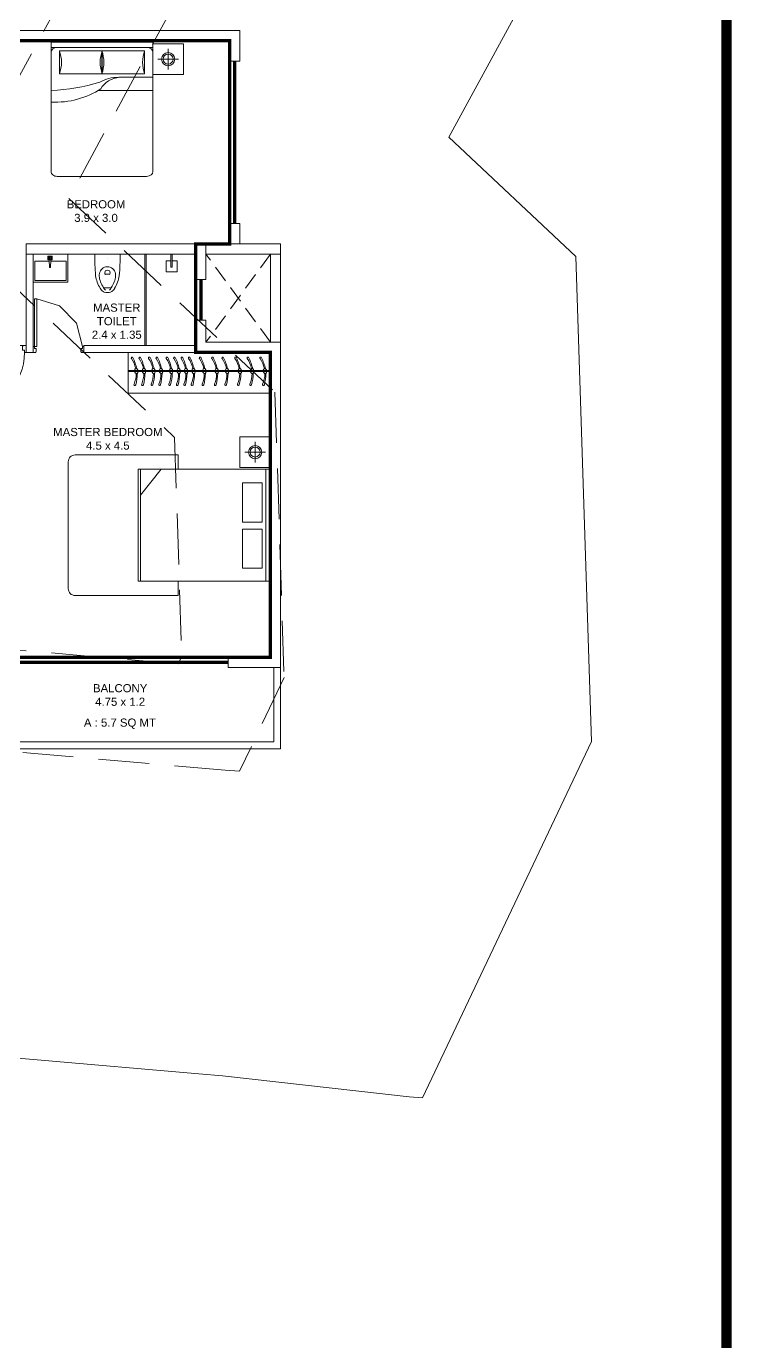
# Model space of a CAD drawing. Header units: inches. Extents: x 27644242 to 29761523, y -859349 to 216979.
# Drawn here: x 29116462 to 29126866, y -813144 to -793730 of the extents above; entities that cross this region are included whole.
import ezdxf

# ---------------------------------------------------------------- set-up
doc = ezdxf.new("R2010")
doc.units = ezdxf.units.IN
doc.header["$MEASUREMENT"] = 0
doc.set_wipeout_variables(frame=1)
for name, pattern in [('01-Xref Col Podium Lvl-1$0$HIDDEN', [0.375, 0.25, -0.125]), ('DASHED2', [0.375, 0.25, -0.125]), ('HIDDEN', [0.375, 0.25, -0.125])]:
    doc.linetypes.add(name, pattern=pattern)
doc.layers.get('Defpoints').update_dxf_attribs({"color": 8})
for name, color, linetype, lineweight in [('AHC-A-DUCT', 14, 'HIDDEN', 5), ('DOOR', 4, 'Continuous', 0), ('DOORS', 1, 'Continuous', 9), ('ELEVATION', 40, 'Continuous', 13), ('FURN', 250, 'Continuous', 0), ('RVA Site Boundary', 17, 'Continuous', 15), ('WALL', 7, 'Continuous', 20), ('WINDOW', 162, 'Continuous', 13)]:
    doc.layers.add(name, color=color, linetype=linetype, lineweight=lineweight)
doc.layers.add('text', color=7, linetype='Continuous')
doc.styles.add('AMITS', font='arial.ttf')

# ---------------------------------------------------------------- blocks, each defined once
blk = doc.blocks.new('A$C700F438C')
at = {"layer": 'FURN', "color": 8, "extrusion": (-6.65399e-08, 5.27913e-08, 1)}
for p, q in [((0, 0.091, 0), (0, 1.409, 0)), ((0.073, 1.5, 0), (1.83, 1.5, 0)), ((1.855, 1.378, 0), (1.512, 1.378, 0)), ((1.512, 1.378, 0), (1.512, 0.747, 0)), ((1.98, 1.5, 0), (1.53, 1.5, 0)), ((1.98, 1.5, 0), (1.53, 1.5, 0)), ((1.98, 1.5, 0), (1.53, 1.5, 0)), ((1.855, 0.747, 0), (1.855, 1.378, 0)), ((1.904, 1.5, 0), (1.904, 0, 0)), ((1.267, 0.799, 0), (1.267, 0, 0)), ((1.512, 0.122, 0), (1.512, 0.754, 0)), ((1.512, 0.754, 0), (1.855, 0.754, 0)), ((1.512, 0.747, 0), (1.855, 0.747, 0)), ((1.855, 0.754, 0), (1.855, 0.122, 0)), ((1.463, 0.503, 0), (1.463, 0, 0)), ((1.83, 0, 0), (0.074, 0, 0)), ((1.855, 0.122, 0), (1.512, 0.122, 0)), ((1.904, 0, 0), (1.98, 0, 0))]:
    blk.add_line(p, q, dxfattribs=at)
at = {"layer": 'FURN', "linetype": 'Continuous', "lineweight": 0, "extrusion": (-6.65399e-08, 5.27913e-08, 1)}
blk.add_line((1.83, 0, 0), (1.917, 0, 0), dxfattribs=at)
at = {"layer": 'FURN', "color": 8, "extrusion": (6.65399e-08, -5.27913e-08, -1)}
for centre, major_axis, ratio, start_param, end_param in [((0.073, 1.409, 0), (0, -0.0914, 0), 0.803207, 1.570796, 3.141593), ((1.959, 1.454, 0), (0, -1.077, 0), 0.803207, 0.880587, 1.613256), ((3.067, 1.603, 0), (0, -2.243, 0), 0.803207, 1.197175, 1.525138), ((1.683, 2.11, 0), (0, -0.762, 0), 0.803207, -0.283794, 0.283794), ((1.83, 1.409, 0), (0, -0.0914, 0), 0.803207, 3.141593, 4.712389), ((-0.032, 0.19, 0), (-1.467, -0.494, 0), 0.581007, 3.019706, 3.343381), ((1.684, 0.015, 0), (0, -0.762, 0), 0.803207, 2.857799, 3.425387), ((0.669, 0.085, 0), (-0.705, -0.615, 0), 0.604617, 2.952061, 3.536756), ((0.074, 0.091, 0), (0, -0.0914, 0), 0.803207, 0, 1.570796), ((1.83, 0.092, 0), (0, -0.0914, 0), 0.803207, -1.570796, 0)]:
    blk.add_ellipse(centre, major_axis=major_axis, ratio=ratio, start_param=start_param, end_param=end_param, dxfattribs=at)
at = {"layer": 'FURN', "color": 8, "extrusion": (-6.65399e-08, 5.27913e-08, 1)}
for centre, start_param, end_param in [((1.683, 1.485, 0), -0.283794, 0.283794), ((1.684, -0.61, 0), 2.857799, 3.425387)]:
    blk.add_ellipse(centre, major_axis=(0, -0.762, 0), ratio=0.803207, start_param=start_param, end_param=end_param, dxfattribs=at)
blk = doc.blocks.new('BEDROOM')
at = {"layer": 'FURN', "linetype": 'Continuous', "extrusion": (-5.00305e-08, -8.66553e-08, 1)}
for p, q in [((1066, 501, 0), (1066, 193, 0)), ((912, 347, 0), (1220, 347, 0))]:
    blk.add_line(p, q, dxfattribs=at)
at = {"layer": 'FURN', "ltscale": 500}
blk.add_line((1315, 122, 0), (1315, -1378, 0), dxfattribs=at)
at = {"layer": 'FURN', "ltscale": 0.05, "extrusion": (-5.00305e-08, -8.66553e-08, 1), "elevation": 0}
blk.add_lwpolyline([(1291, 122), (841, 122), (841, 572), (1291, 572)], close=True, dxfattribs=at)
at = {"layer": 'FURN', "linetype": 'Continuous', "extrusion": (-5.00305e-08, -8.66553e-08, 1)}
for radius in [97, 72.8]:
    blk.add_circle((1066, 347, 0), radius, dxfattribs=at)
at = {"layer": 'FURN', "extrusion": (-3.01072e-07, 1.30707e-07, 1), "xscale": -1000.000000000015, "yscale": 1000.000000000015, "zscale": 1000.000000000007, "rotation": 180.0236273616612}
blk.add_blockref('A$C700F438C', (-665, 121, 0), dxfattribs=at)
blk = doc.blocks.new('A$C3D5F2F58')
at = {"color": 0, "linetype": 'ByBlock'}
blk.add_wipeout([(188, 0), (-188, 0), (-185, -125), (-183, -194), (-179, -263), (-176, -302), (-170, -349), (-151, -415), (-144, -433), (-131, -459), (-112, -495), (-106, -504), (-86, -530), (-72, -545), (-64, -553), (-56, -558), (-41, -562), (-23, -564), (3, -565), (30, -563), (47, -561), (56, -558), (74, -543), (101, -511), (135, -451), (158, -392), (171, -340), (179, -260), (185, -136), (187, -46)], dxfattribs=at)
for p, q in [((-188, 0), (188, 0)), ((0, -63), (0, -63)), ((-38, -282), (-36, -255)), ((-24, -298), (24, -298)), ((36, -255), (38, -282)), ((-43, -497), (43, -497))]:
    blk.add_line(p, q, dxfattribs=at)
at = {"color": 0, "linetype": 'ByBlock', "extrusion": (0, 0, -1)}
for centre, major_axis, ratio, start_param, end_param in [((3903, 5), (4088, 164), 0.940247, 3.100232, 3.182953), ((-3903, 5), (-4088, 164), 0.940247, 3.100232, 3.182953), ((0, -305), (84.4, 84.4), 1, 4.07333, 6.922251), ((276, -258), (321, 321), 1, 3.353441, 3.79389), ((87, -319), (147, 147), 1, 3.705861, 4.079165), ((326, -246), (-323, 323), 1, 4.816657, 5.23508), ((-24, -284), (10, 10), 1, 2.356198, 4.018929), ((-27, -256), (6.03, 6.03), 1, 4.01894, 4.852375), ((0, -292), (-38.2, 38.2), 1, 0.139988, 1.430816), ((24, -284), (-10, 10), 1, 2.264265, 3.926995), ((-326, -246), (-323, 323), 1, 2.618909, 3.037332), ((27, -256), (6.03, 6.03), 1, -0.139979, 0.693472), ((-276, -258), (-321, 321), 1, 2.489302, 2.929752), ((-87, -319), (-147, 147), 1, 2.204028, 2.577331), ((119, -350), (193, 193), 1, 3.092098, 3.328462), ((-41, -527), (24.1, 24.1), 1, 2.528301, 3.092099), ((-43, -474), (16.1, 16.1), 1, 2.356198, 3.387836), ((0, -292), (-193, 193), 1, 3.75489, 4.099099), ((43, -474), (16.1, 16.1), 1, 1.324559, 2.356198), ((41, -527), (24.1, 24.1), 1, 1.620298, 2.184095), ((-119, -350), (193, 193), 1, 1.383935, 1.620298)]:
    blk.add_ellipse(centre, major_axis=major_axis, ratio=ratio, start_param=start_param, end_param=end_param, dxfattribs=at)
blk = doc.blocks.new('A$C3E645E75')
at = {"extrusion": (0, 0, -1), "zscale": -0.9999999999999998, "rotation": 179.9999999999989}
blk.add_blockref('A$C3D5F2F58', (0, 0), dxfattribs=at)
blk = doc.blocks.new('A$C3C731254-flat-1')
at = {"layer": 'FURN'}
for p, q in [((-77430, -2820), (-77431, -2802)), ((-77430, -2802), (-77318, -2797)), ((-77430, -2820), (-77318, -2825))]:
    blk.add_line(p, q, dxfattribs=at)
for points in [[(-77233, -3061), (-77648, -3061), (-77648, -2547), (-77233, -2547)], [(-77263, -2843), (-77263, -2778), (-77318, -2778), (-77318, -2843)], [(-77275, -2831), (-77275, -2791), (-77306, -2791), (-77306, -2831)], [(-77287, -2819), (-77287, -2803), (-77293, -2803), (-77293, -2819)]]:
    blk.add_lwpolyline(points, close=True, dxfattribs=at)
blk.add_lwpolyline([(-77339, -2824), (-77339, -3036), (-77623, -3036), (-77623, -2572), (-77339, -2572), (-77339, -2798)], dxfattribs=at)
blk = doc.blocks.new('A$C3A956F37-flat-1')
at = {"layer": 'FURN'}
blk.add_line((-168, 90), (0, 90), dxfattribs=at)
for points in [[(-97, 67), (-97, 0), (-259, 0), (-259, 161), (-97, 161), (-97, 90)], [(0, 67), (-191, 67), (-191, 90), (-168, 90)]]:
    blk.add_lwpolyline(points, dxfattribs=at)
blk = doc.blocks.new('1')
at = {"layer": 'FURN'}
for p, q in [((-479, 2011, 0), (121, 2011, 0)), ((-479, 2011, 0), (-479, -89, 0)), ((-210, 2011, 0), (-210, -89, 0)), ((-198, 2011, 0), (-198, -89, 0)), ((121, 2011, 0), (121, -89, 0)), ((-479, -89, 0), (122, -89, 0))]:
    blk.add_line(p, q, dxfattribs=at)
at = {"layer": 'FURN', "extrusion": (-6.40542e-09, 9.36485e-09, 1)}
for points in [[(-166, 1884, 0.144333), (-168, 1893, 0.107177), (-175, 1903, 0.077818), (-187, 1909, 0.065016), (-201, 1913, 0.065016), (-217, 1912, 0.077818), (-229, 1908, 0.107177), (-238, 1901, 0.144333), (-242, 1892, 0.144333), (-240, 1883, 0.107177), (-232, 1874, 0.077818), (-221, 1868, 0.065016), (-206, 1864, 0.065016), (-191, 1864, 0.077818), (-179, 1868, 0.107177), (-170, 1876, 0.144333)], [(-166, 1771, 0.144333), (-168, 1780, 0.107177), (-175, 1789, 0.077818), (-186, 1795, 0.065016), (-201, 1799, 0.065016), (-217, 1799, 0.077818), (-229, 1795, 0.107177), (-238, 1787, 0.144333), (-242, 1779, 0.144333), (-240, 1770, 0.107177), (-232, 1760, 0.077818), (-221, 1754, 0.065016), (-206, 1750, 0.065016), (-191, 1751, 0.077818), (-179, 1755, 0.107177), (-169, 1762, 0.144333)], [(-166, 1630, 0.144333), (-168, 1639, 0.107177), (-175, 1648, 0.077818), (-187, 1655, 0.065016), (-201, 1658, 0.065016), (-217, 1658, 0.077818), (-229, 1654, 0.107177), (-238, 1646, 0.144333), (-242, 1638, 0.144333), (-240, 1629, 0.107177), (-232, 1619, 0.077818), (-221, 1613, 0.065016), (-206, 1610, 0.065016), (-191, 1610, 0.077818), (-179, 1614, 0.107177), (-170, 1622, 0.144333)], [(-166, 1519, 0.144333), (-168, 1528, 0.107177), (-175, 1538, 0.077818), (-186, 1544, 0.065016), (-201, 1547, 0.065016), (-217, 1547, 0.077818), (-229, 1543, 0.107177), (-238, 1536, 0.144333), (-242, 1527, 0.144333), (-240, 1518, 0.107177), (-232, 1509, 0.077818), (-221, 1502, 0.065016), (-206, 1499, 0.065016), (-191, 1499, 0.077818), (-179, 1503, 0.107177), (-169, 1511, 0.144333)], [(-166, 1369, 0.144333), (-168, 1378, 0.107177), (-175, 1388, 0.077818), (-187, 1394, 0.065016), (-201, 1398, 0.065016), (-217, 1397, 0.077818), (-229, 1393, 0.107177), (-238, 1386, 0.144333), (-242, 1377, 0.144333), (-240, 1368, 0.107177), (-232, 1359, 0.077818), (-221, 1353, 0.065016), (-206, 1349, 0.065016), (-191, 1349, 0.077818), (-179, 1353, 0.107177), (-170, 1361, 0.144333)], [(-166, 1259, 0.144333), (-168, 1268, 0.107177), (-175, 1277, 0.077818), (-186, 1283, 0.065016), (-201, 1287, 0.065016), (-217, 1287, 0.077818), (-229, 1283, 0.107177), (-238, 1275, 0.144333), (-242, 1267, 0.144333), (-240, 1258, 0.107177), (-232, 1248, 0.077818), (-221, 1242, 0.065016), (-206, 1238, 0.065016), (-191, 1239, 0.077818), (-179, 1243, 0.107177), (-169, 1250, 0.144333)], [(-166, 1150, 0.144333), (-168, 1159, 0.107177), (-175, 1168, 0.077818), (-186, 1175, 0.065016), (-201, 1178, 0.065016), (-217, 1178, 0.077818), (-229, 1174, 0.107177), (-238, 1166, 0.144333), (-242, 1158, 0.144333), (-240, 1149, 0.107177), (-232, 1140, 0.077818), (-221, 1133, 0.065016), (-206, 1130, 0.065016), (-191, 1130, 0.077818), (-179, 1134, 0.107177), (-169, 1142, 0.144333)], [(-166, 1039, 0.144333), (-168, 1048, 0.107177), (-175, 1058, 0.077818), (-186, 1064, 0.065016), (-201, 1068, 0.065016), (-217, 1067, 0.077818), (-229, 1063, 0.107177), (-238, 1056, 0.144333), (-242, 1047, 0.144333), (-240, 1038, 0.107177), (-232, 1029, 0.077818), (-221, 1023, 0.065016), (-206, 1019, 0.065016), (-191, 1020, 0.077818), (-179, 1023, 0.107177), (-169, 1031, 0.144333)], [(-166, 880, 0.144333), (-168, 889, 0.107177), (-175, 898, 0.077818), (-186, 905, 0.065016), (-201, 908, 0.065016), (-216, 908, 0.077818), (-229, 904, 0.107177), (-238, 896, 0.144333), (-242, 888, 0.144333), (-240, 879, 0.107177), (-232, 870, 0.077818), (-221, 863, 0.065016), (-206, 860, 0.065016), (-191, 860, 0.077818), (-179, 864, 0.107177), (-169, 872, 0.144333)], [(-166, 698, 0.144333), (-167, 707, 0.107177), (-175, 716, 0.077818), (-186, 722, 0.065016), (-201, 726, 0.065016), (-216, 726, 0.077818), (-229, 722, 0.107177), (-238, 714, 0.144333), (-241, 706, 0.144333), (-240, 697, 0.107177), (-232, 687, 0.077818), (-221, 681, 0.065016), (-206, 677, 0.065016), (-191, 678, 0.077818), (-179, 682, 0.107177), (-169, 689, 0.144333)], [(-166, 546, 0.144333), (-167, 555, 0.107177), (-175, 564, 0.077818), (-186, 570, 0.065016), (-201, 574, 0.065016), (-216, 573, 0.077818), (-229, 569, 0.107177), (-238, 562, 0.144333), (-241, 553, 0.144333), (-240, 544, 0.107177), (-232, 535, 0.077818), (-221, 529, 0.065016), (-206, 525, 0.065016), (-191, 526, 0.077818), (-179, 530, 0.107177), (-169, 537, 0.144333)], [(-166, 357, 0.144333), (-167, 366, 0.107177), (-175, 376, 0.077818), (-186, 382, 0.065016), (-201, 385, 0.065016), (-216, 385, 0.077818), (-228, 381, 0.107177), (-238, 374, 0.144333), (-241, 365, 0.144333), (-240, 356, 0.107177), (-232, 347, 0.077818), (-221, 340, 0.065016), (-206, 337, 0.065016), (-191, 337, 0.077818), (-178, 341, 0.107177), (-169, 349, 0.144333)], [(-166, 175, 0.144333), (-167, 184, 0.107177), (-175, 193, 0.077818), (-186, 200, 0.065016), (-201, 203, 0.065016), (-216, 203, 0.077818), (-228, 199, 0.107177), (-238, 191, 0.144333), (-241, 183, 0.144333), (-240, 174, 0.107177), (-232, 165, 0.077818), (-221, 158, 0.065016), (-206, 155, 0.065016), (-191, 155, 0.077818), (-178, 159, 0.107177), (-169, 167, 0.144333)], [(-165, -13, 0.144333), (-167, -4, 0.107177), (-175, 5, 0.077818), (-186, 12, 0.065016), (-201, 15, 0.065016), (-216, 15, 0.077818), (-228, 11, 0.107177), (-238, 3, 0.144333), (-241, -5, 0.144333), (-239, -14, 0.107177), (-232, -23, 0.077818), (-221, -30, 0.065016), (-206, -33, 0.065016), (-191, -33, 0.077818), (-178, -29, 0.107177), (-169, -21, 0.144333)]]:
    blk.add_lwpolyline(points, format="xyb", close=True, dxfattribs=at)
for points in [[(-171, 1874, 0.057952), (-1, 1897, 1.08017), (-9, 1922, -0.102886), (-167, 1890, -0.821198)], [(-171, 1761, 0.057952), (-1, 1784, 1.08017), (-9, 1809, -0.102886), (-167, 1777, -0.821198)], [(-171, 1620, 0.057952), (-1, 1643, 1.08017), (-9, 1668, -0.102886), (-167, 1636, -0.821198)], [(-171, 1509, 0.057952), (-1, 1532, 1.08017), (-9, 1557, -0.102886), (-167, 1525, -0.821198)], [(-171, 1359, 0.057952), (-1, 1382, 1.08017), (-9, 1407, -0.102886), (-167, 1375, -0.821198)], [(-171, 1249, 0.057952), (-1, 1272, 1.08017), (-9, 1297, -0.102886), (-167, 1265, -0.821198)], [(-171, 1140, 0.057952), (-1, 1163, 1.08017), (-9, 1188, -0.102886), (-166, 1156, -0.821198)], [(-171, 1029, 0.057952), (0, 1052, 1.08017), (-9, 1077, -0.102886), (-166, 1045, -0.821198)], [(-171, 870, 0.057952), (0, 893, 1.08017), (-9, 918, -0.102886), (-166, 886, -0.821198)], [(-171, 688, 0.057952), (0, 711, 1.08017), (-9, 736, -0.102886), (-166, 704, -0.821198)], [(-171, 535, 0.057952), (0, 558, 1.08017), (-9, 583, -0.102886), (-166, 551, -0.821198)], [(-171, 347, 0.057952), (0, 370, 1.08017), (-9, 395, -0.102886), (-166, 363, -0.821198)], [(-171, 165, 0.057952), (0, 188, 1.08017), (-9, 213, -0.102886), (-166, 181, -0.821198)], [(-171, -23, 0.057952), (0, 0, 1.08017), (-8, 25, -0.102886), (-166, -7, -0.821198)]]:
    blk.add_lwpolyline(points, format="xyb", dxfattribs=at)
for centre, radius, start, end in [((-395, 1950, 0), 13.2, 55.0212, 243.8495), ((-162, 2285, 0), 395, 235.0214, 258.5184), ((-395, 1837, 0), 13.2, 55.0212, 243.8495), ((-73, 2608, 0), 745, 243.8497, 257.1166), ((-73, 2494, 0), 745, 243.8497, 257.1166), ((-161, 2171, 0), 395, 235.0214, 258.5184), ((-395, 1696, 0), 13.2, 55.0212, 243.8495), ((-395, 1585, 0), 13.2, 55.0212, 243.8495), ((-73, 2353, 0), 745, 243.8497, 257.1166), ((-73, 2243, 0), 745, 243.8497, 257.1166), ((-162, 2030, 0), 395, 235.0214, 258.5184), ((-161, 1919, 0), 395, 235.0214, 258.5184), ((-395, 1435), 13.2, 55.0212, 243.8495), ((-73, 2093), 745, 243.8497, 257.1166), ((-162, 1770), 395, 235.0214, 258.5184), ((-395, 1325), 13.2, 55.0212, 243.8495), ((-395, 1216), 13.2, 55.0212, 243.8495), ((-73, 1982), 745, 243.8497, 257.1166), ((-73, 1873), 745, 243.8497, 257.1166), ((-161, 1659), 395, 235.0214, 258.5184), ((-161, 1550), 395, 235.0214, 258.5184), ((-395, 1105), 13.2, 55.0212, 243.8495), ((-72, 1763), 745, 243.8497, 257.1166), ((-161, 1440), 395, 235.0214, 258.5184), ((-395, 946), 13.2, 55.0212, 243.8495), ((-395, 764), 13.2, 55.0212, 243.8495), ((-72, 1603), 745, 243.8497, 257.1166), ((-161, 1280), 395, 235.0214, 258.5184), ((-395, 612), 13.2, 55.0212, 243.8495), ((-72, 1421), 745, 243.8497, 257.1166), ((-72, 1269), 745, 243.8497, 257.1166), ((-161, 1098), 395, 235.0214, 258.5184), ((-161, 946), 395, 235.0214, 258.5184), ((-395, 423), 13.2, 55.0212, 243.8495), ((-72, 1081), 745, 243.8497, 257.1166), ((-161, 758), 395, 235.0214, 258.5184), ((-395, 241), 13.2, 55.0212, 243.8495), ((-72, 898), 745, 243.8497, 257.1166), ((-161, 575), 395, 235.0214, 258.5184), ((-395, 53), 13.2, 55.0212, 243.8495), ((-72, 710), 745, 243.8497, 257.1166), ((-161, 387), 395, 235.0214, 258.5184)]:
    blk.add_arc(centre, radius, start, end, dxfattribs=at)
blk = doc.blocks.new('edddew234')
at = {"layer": 'FURN', "linetype": 'Continuous', "extrusion": (5.00305e-08, 8.66553e-08, 1)}
for p, q in [((1391, 2058, 0), (1391, 1750, 0)), ((1545, 1904, 0), (1237, 1904, 0))]:
    blk.add_line(p, q, dxfattribs=at)
at = {"layer": 'FURN', "ltscale": 0.05, "extrusion": (5.00305e-08, 8.66553e-08, 1)}
for p, q in [((1616, 1650, 0), (-334, 1650, 0)), ((-334, 1650, 0), (-334, 0, 0)), ((6, 1650, 0), (-299, 1271, 0)), ((-299, 1650, 0), (-299, 0, 0)), ((1547, 1650, 0), (1547, 0, 0)), ((1616, 1650, 0), (1616, 0, 0)), ((1616, 0, 0), (-334, 0, 0))]:
    blk.add_line(p, q, dxfattribs=at)
blk.add_lwpolyline([(1166, 1679), (1616, 1679), (1616, 2129), (1166, 2129)], close=True, dxfattribs=at)
at = {"layer": 'FURN', "linetype": 'Continuous', "extrusion": (5.00305e-08, 8.66553e-08, 1)}
for points in [[(1494, 1449), (1203, 1449), (1203, 869), (1494, 869)], [(1494, 190), (1203, 190), (1203, 769), (1494, 769)]]:
    blk.add_lwpolyline(points, close=True, dxfattribs=at)
for radius in [97, 72.8]:
    blk.add_circle((1391, 1904), radius, dxfattribs=at)
blk = doc.blocks.new('A$C6E20521E-flat-1-flatten-1')
at = {"layer": 'DOORS', "color": 251}
for p, q in [((-63, 103), (-63, 949)), ((-63, 949), (-27, 949)), ((-27, 103), (-27, 949)), ((-900, 0), (-900, 103)), ((-873, 103), (-900, 103)), ((0, 0), (-900, 0)), ((-873, 67), (-873, 103)), ((-846, 67), (-873, 67)), ((-846, 13), (-846, 67)), ((-27, 103), (-63, 103)), ((-54, 13), (-54, 67)), ((-54, 67), (-27, 67)), ((-27, 103), (0, 103)), ((-27, 67), (-27, 103)), ((0, 0), (0, 103)), ((-859, 0), (-900, 0)), ((-40, 0), (0, 0))]:
    blk.add_line(p, q, dxfattribs=at)
at = {"layer": 'DOORS', "color": 251, "extrusion": (0, 0, -1)}
for centre, major_axis, start_param, end_param in [((-27, 103), (-729, -429), 0.531535, 2.059765), ((-859, 13), (-11.7, -6.7), 3.665191, 5.235988), ((-40, 13), (-11.7, -6.7), 5.235988, 6.806784)]:
    blk.add_ellipse(centre, major_axis=major_axis, ratio=1, start_param=start_param, end_param=end_param, dxfattribs=at)
blk = doc.blocks.new('A$C65A37FE3-flatten-3')
at = {"layer": 'DOOR', "color": 252, "true_color": 0x939598}
for p, q in [((0, -34), (0, 0)), ((0, 0), (86, 0)), ((11, -45), (56, -45)), ((56, -45), (56, -23)), ((56, -23), (86, -23)), ((86, -23), (86, 0)), ((86, -23), (86, -53)), ((86, -23), (791, -23)), ((86, -53), (791, -53)), ((791, -53), (791, -23)), ((0, -716), (0, -750)), ((0, -750), (86, -750)), ((11, -705), (56, -705)), ((56, -705), (56, -728)), ((56, -728), (86, -728)), ((86, -728), (86, -750))]:
    blk.add_line(p, q, dxfattribs=at)
for points in [[(0, -34), (3, -42), (11, -45)], [(86, -728), (430, -638), (687, -392), (791, -53)], [(11, -705), (6, -707), (2, -711), (0, -716)]]:
    blk.add_lwpolyline(points, dxfattribs=at)
blk = doc.blocks.new('SALE 5')
at = {"layer": 'AHC-A-DUCT', "linetype": 'DASHED2', "ltscale": 1000}
for p, q in [((7487, 3751, 0), (6537, 2451, 0)), ((7487, 2451, 0), (6537, 3751, 0))]:
    blk.add_line(p, q, dxfattribs=at)
at = {"layer": 'Defpoints', "ltscale": 500, "elevation": 0}
blk.add_lwpolyline([(-4413, 6901, 50, 50, 0), (-413, 6901, 50, 50, 0), (-413, 4651, 50, 50, 0), (-263, 4651, 50, 50, 0), (-263, 4751, 50, 50, 0), (1537, 4751, 50, 50, 0), (1537, 5501, 50, 50, 0), (2987, 5501, 50, 50, 0), (2987, 6901, 50, 50, 0), (6887, 6901, 50, 50, 0), (6887, 3901, 50, 50, 0), (6387, 3901, 50, 50, 0), (6387, 2301, 50, 50, 0), (7487, 2301, 50, 50, 0), (7487, -2200, 50, 50, 0), (2987, -2200, 50, 50, 0), (2987, -1599, 50, 50, 0), (-813, -1599, 50, 50, 0), (-813, -1599, 50, 50, 0), (-4413, -1599, 50, 50, 0), (-4413, 6901, 50, 50, 0)], format="xyseb", dxfattribs=at)
at = {"layer": 'ELEVATION', "ltscale": 500, "elevation": 0}
for points in [[(2887, -2349), (2887, -3549), (7637, -3549), (7637, -2349)], [(2987, -2349), (2987, -3449), (7537, -3449), (7537, -2349)]]:
    blk.add_lwpolyline(points, dxfattribs=at)
at = {"layer": 'FURN', "ltscale": 500}
for p, q in [((5637, 2401, 0), (5637, 3751, 0)), ((5657, 2401, 0), (5657, 3751, 0))]:
    blk.add_line(p, q, dxfattribs=at)
at = {"layer": 'FURN', "ltscale": 1000, "elevation": 0}
blk.add_lwpolyline([(6128, 575), (6128, 787), (4606, 787, 0.414214), (4506, 687), (4506, -1187, 0.414214), (4606, -1287), (6128, -1287), (6128, -1075)], format="xyb", dxfattribs=at)
at = {"layer": 'WALL', "ltscale": 500}
for p, q in [((2837, 7051, 0), (7037, 7051, 0)), ((2837, 6901, 0), (6887, 6901, 0)), ((6887, 6601, 0), (7037, 6601, 0)), ((7037, 4201, 0), (6887, 4201, 0)), ((6837, 3901, 0), (3887, 3901, 0)), ((3887, 3901, 0), (3887, 2301, 0)), ((3987, 3751, 0), (3987, 2301, 0)), ((6387, 3751, 0), (6387, 3376, 0)), ((6537, 3751, 0), (6537, 3376, 0)), ((6387, 3376, 0), (6537, 3376, 0)), ((6387, 2301, 0), (6387, 2776, 0)), ((6387, 2776, 0), (6537, 2776, 0)), ((6537, 2776, 0), (6537, 2451, 0)), ((3887, 2301, 0), (3887, 2401, 0)), ((6537, 2451, 0), (7637, 2451, 0)), ((7637, 2451, 0), (7637, -2199, 0)), ((3887, 2301, 0), (3987, 2301, 0)), ((7487, 2301, 0), (6387, 2301, 0)), ((7487, -2199, 0), (7487, 2301, 0)), ((6862, -2199, 0), (6862, -2349, 0))]:
    blk.add_line(p, q, dxfattribs=at)
at = {"layer": 'WALL', "transparency": 33554687}
for p, q in [((7037, 6601, 0), (7037, 7051, 0)), ((6887, 6601, 0), (6887, 6901, 0)), ((6887, 3901, 0), (6887, 4201, 0)), ((7037, 3901, 0), (7037, 4201, 0))]:
    blk.add_line(p, q, dxfattribs=at)
at = {"layer": 'WALL'}
blk.add_line((7487, -2199, 0), (6862, -2199, 0), dxfattribs=at)
at = {"layer": 'WALL', "ltscale": 500, "elevation": 0}
for points in [[(6537, 3751), (7637, 3751), (7637, 3901), (6537, 3901)], [(7637, 3751), (7487, 3751), (7487, 2451), (7637, 2451)]]:
    blk.add_lwpolyline(points, close=True, dxfattribs=at)
for points in [[(6387, 2401), (4738, 2401), (4738, 2301), (6387, 2301)], [(7637, -2199), (7637, -2349), (6862, -2349)]]:
    blk.add_lwpolyline(points, dxfattribs=at)
at = {"layer": 'WINDOW', "ltscale": 500, "const_width": 50, "elevation": 0}
for points in [[(6962, 6601), (6962, 4201)], [(6462, 3376), (6462, 2776)], [(3612, -2274), (6862, -2274)]]:
    blk.add_lwpolyline(points, dxfattribs=at)
at = {"xscale": -1, "rotation": 270.0000000000088}
for name, p in [('A$C3C731254-flat-1', (7048, 80984, 0)), ('A$C3A956F37-flat-1', (5950, 3751, 0))]:
    blk.add_blockref(name, p, dxfattribs=at)
at = {"layer": 'DOOR', "ltscale": 500, "rotation": 180}
blk.add_blockref('A$C6E20521E-flat-1-flatten-1', (2987, 2402, 0), dxfattribs=at)
at = {"layer": 'FURN', "ltscale": 500, "xscale": -1}
for name, p, rotation in [('BEDROOM', (5632, 5563, 0), 270), ('1', (7398, 1822, 0), 89.99999999999993)]:
    blk.add_blockref(name, p, dxfattribs=dict(at, rotation=rotation))
at = {"layer": 'FURN', "ltscale": 500}
blk.add_blockref('edddew234', (5871, -1075, 0), dxfattribs=at)
at = {"layer": 'WALL', "ltscale": 500, "rotation": 90.00000000000104}
blk.add_blockref('A$C65A37FE3-flatten-3', (3987, 2301, 0), dxfattribs=at)
at = {"layer": 'text', "ltscale": 100, "char_height": 120, "width": 1715.23, "style": 'AMITS'}
for s, insert, attachment_point in [('\\pxqc;BEDROOM\\P3.9 x 3.0', (5773, 4225, 0), 9), ('\\pxqc;MASTER \\PTOILET\\P2.4 x 1.35', (6079, 2500, 0), 9), ('\\pxqc;MASTER BEDROOM\\P4.5 x 4.5', (5947, 864, 0), 9), ('\\pxqc;BALCONY\\P4.75 x 1.2', (6129, -2917, 0), 9), ('\\pxqc;A : 5.7 SQ MT', (4410, -3103, 0), 1)]:
    blk.add_mtext(s, dxfattribs=dict(at, insert=insert, attachment_point=attachment_point))
at = {"layer": 'FURN', "rotation": 179.9997802697438}
blk.add_blockref('A$C3E645E75', (5084, 3751, 0), dxfattribs=at)
at = {"layer": 'WALL'}
blk.add_line((3887, 3751, 0), (6387, 3751, 0), dxfattribs=at)

msp = doc.modelspace()

# ---------------------------------------------------------------- linework, layer by layer
at = {"layer": 'RVA Site Boundary', "ltscale": 500}
msp.add_lwpolyline([(29122057.3, -785578.6), (29123343.6, -790381.2), (29124035.8, -792895.8), (29122695.9, -795366.4), (29124567, -797125.8), (29124797.3, -804286.3), (29122303.6, -809544.3), (29122110.1, -809528.4), (29119356.4, -809220.4), (29119007.7, -809190.1), (29111846.9, -808568.2), (29108805.9, -808179.5), (29108439.6, -808095.6), (29108409.9, -808147.7), (29107959.4, -807914.4), (29107162.4, -807287.6), (29106299.2, -806684.2), (29106186.4, -806097.4), (29106049.1, -806072), (29105689.7, -806005.6), (29097671.5, -804059.2), (29093058.1, -805538.7)], dxfattribs=at)
at = {"layer": 'RVA Site Boundary', "color": 252, "linetype": '01-Xref Col Podium Lvl-1$0$HIDDEN', "ltscale": 3000}
for points in [[(29117719.3, -786775.5), (29119000.8, -791560.5), (29119216.3, -792343.2), (29117087, -796269.2), (29120129.2, -799129.8), (29120264.6, -803342.2), (29119608.6, -804725.4), (29119397.1, -804707), (29112327, -804093), (29110334.5, -803838.3), (29110025.5, -802230.6), (29106866.8, -801647), (29106630, -801603.2), (29097502.8, -799387.6), (29091801.5, -801216), (29090487.2, -801559.2), (29084528.6, -801392.6), (29078614.2, -801587.4), (29077896, -801652.8), (29070594.6, -802069.7), (29062281.5, -802826.4)], [(29116271.7, -787168.7), (29117553.2, -791953.6), (29117609.8, -792159), (29115217.3, -796570.2), (29118649.9, -799797.8), (29118753.7, -803027.5), (29118700, -803140.8), (29112487.1, -802601.2), (29111602.5, -802488.2), (29111305.3, -800941.7), (29107139.4, -800171.9), (29106943.5, -800135.7), (29097446.6, -797830.4), (29091382.7, -799775.1), (29090315.2, -800053.8), (29084524.8, -799891.9), (29078521.4, -800089.6), (29077785.2, -800156.7), (29070483.8, -800573.6), (29062057, -801340.7)]]:
    msp.add_lwpolyline(points, dxfattribs=at)

# ---------------------------------------------------------------- next in the draw order: block references
at = {"layer": 'AHC-A-DUCT', "linetype": 'DASHED2', "ltscale": 1000}
msp.add_blockref('SALE 5', (29112574.9, -800843.3, 0), dxfattribs=at)

# ---------------------------------------------------------------- next in the draw order: linework, layer by layer
at = {"layer": 'Defpoints', "linetype": 'Continuous', "const_width": 154.4}
msp.add_lwpolyline([(29126788.6, -768738.9), (29126788.6, -842988.9), (29018201.9, -842988.9), (29018201.9, -768738.9)], close=True, dxfattribs=at)

doc.saveas('drawing.dxf')
